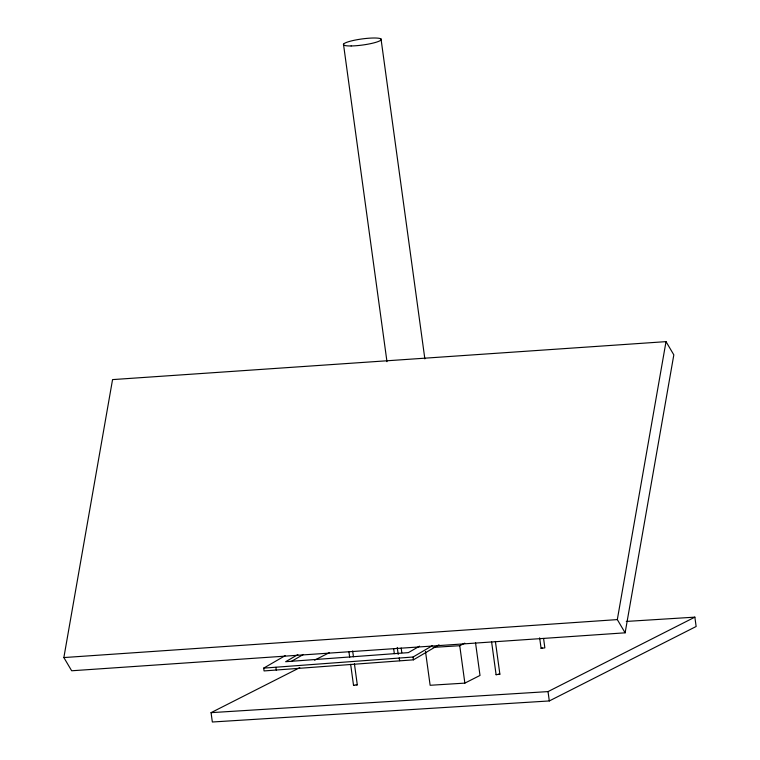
<?xml version="1.0" encoding="UTF-8"?>
<svg xmlns="http://www.w3.org/2000/svg" width="760" height="760" viewBox="0 0 760 760"><rect width="100%" height="100%" fill="white"/><g stroke="black" fill="none" stroke-linecap="round" stroke-linejoin="round"><path stroke-width="1.14" d="M354.416 663.784L357.295 684.827L353.533 685.396L353.932 685.111M543.581 638.438L544.844 647.871L541.091 648.356L542.279 647.881M63.859 657.561L112.556 379.601L666.017 341.639L673.825 354.853L625.128 632.814L71.668 670.776L63.859 657.561L617.319 619.6L625.128 632.814M617.319 619.6L666.017 341.639M495.397 641.44L499.871 674.167L496.1 674.718L496.546 674.433M439.005 644.784L413.44 659.832L264.072 670.928L263.691 668.125L413.06 657.02L432.487 645.591M263.691 668.125L285.219 655.652M297.873 654.616L285.637 661.713L408.358 652.631L419.558 646.152M291.118 661.561L303.363 654.464M626.288 621.433L694.858 617.149L696.141 626.496L549.309 700.948L212.344 722L211.061 712.652L299.791 667.66M314.583 660.164L329.374 652.659M433.115 647.387L459.743 645.715L464.787 643.159M425.486 651.396L430.131 685.283L464.863 683.116L480.006 675.44L475.522 642.722M211.061 712.652L548.026 691.6L694.858 617.149M356.174 684.722L357.295 684.827M498.797 674.053L499.871 674.167M548.026 691.6L549.309 700.948M539.647 637.839L541.091 648.356M491.615 641.991L496.1 674.718M381.035 39.007L424.859 358.891M459.743 645.715L464.863 683.116M343.482 44.166L386.973 361.684M413.06 657.02L413.44 659.832M401.175 648.024L401.812 652.697M399.219 657.913L399.608 660.716M397.252 647.425L398.212 654.436M393.699 649.011L394.335 653.647M352.659 650.931L353.457 656.773M348.887 651.5L349.695 657.343M350.654 664.354L353.533 685.396M275.899 667.365L276.288 670.168M351.13 45.961A19.123 3.059 -7.8 0 0 381.149 39.805A19.123 3.059 -7.8 0 0 354.663 40.185A19.123 3.059 -7.8 0 0 351.13 45.961"/></g></svg>
